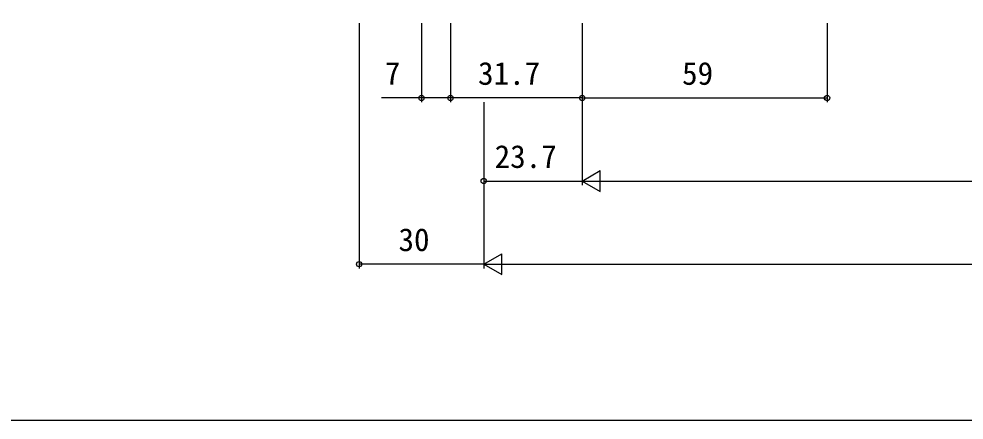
# Model space of a CAD drawing. Units: millimetres, scale not verified. Extents: x -437 to 438, y -281 to 279.
# Drawn here: x -131.2 to 96.5, y -281.3 to -184.8 of the extents above; entities that cross this region are included whole.
import ezdxf
from ezdxf.enums import TextEntityAlignment as Align

# ---------------------------------------------------------------- set-up
doc = ezdxf.new("R2010")
doc.units = ezdxf.units.MM
doc.header["$LTSCALE"] = 2
doc.layers.add('0-7_YKK_D', color=6, linetype='Continuous')
doc.layers.add('0-8_YKK_ZWAK', color=7, linetype='Continuous')
doc.styles.add('ＭＳ ゴシック', font='')
doc.styles.get('ＭＳ ゴシック').set_extended_font_data('MS Gothic')

msp = doc.modelspace()

# ---------------------------------------------------------------- linework, layer by layer
at = {"layer": '0-7_YKK_D'}
for p, q in [((-49.2, -185.8), (-49.2, -244.8)), ((-34.2, -185.8), (-34.2, -204.8)), ((-27.2, -185.8), (-27.2, -204.8)), ((-27.2, -185.8), (-27.2, -204.8)), ((4.5, -185.8), (4.5, -224.8)), ((4.5, -185.8), (4.5, -204.8)), ((4.5, -185.8), (4.5, -224.8)), ((4.5, -185.8), (4.5, -204.8)), ((63.5, -185.8), (63.5, -204.8)), ((4.5, -203.8), (-27.2, -203.8)), ((-19.2, -204.8), (-19.2, -244.8)), ((-19.2, -204.8), (-19.2, -224.8)), ((-19.2, -204.8), (-19.2, -244.8)), ((4.5, -203.8), (63.5, -203.8)), ((4.5, -223.8), (8.83, -221.3)), ((8.83, -226.3), (8.83, -221.3)), ((-19.2, -223.8), (4.5, -223.8)), ((4.5, -223.8), (8.83, -226.3)), ((4.5, -223.8), (13.16, -223.8)), ((9.5, -223.8), (299.5, -223.8)), ((-19.2, -243.8), (-14.87, -241.3)), ((-14.87, -246.3), (-14.87, -241.3)), ((-19.2, -243.8), (-49.2, -243.8)), ((-19.2, -243.8), (-14.87, -246.3)), ((-19.2, -243.8), (-10.54, -243.8)), ((-14.2, -243.8), (323.2, -243.8))]:
    msp.add_line(p, q, dxfattribs=at)
msp.add_lwpolyline([(-27.2, -203.8), (-34.2, -203.8), (-43.798, -203.8)], dxfattribs=at)
for centre in [(-34.2, -203.8), (-27.2, -203.8), (-27.2, -203.8), (4.5, -203.8), (4.5, -203.8), (63.5, -203.8), (-19.2, -223.8), (-49.2, -243.8)]:
    msp.add_circle(centre, 0.637, dxfattribs=at)
at = {"layer": '0-8_YKK_ZWAK'}
msp.add_lwpolyline([(-436.8, -281.3), (438.2, -281.3), (438.2, 243.7)], dxfattribs=at)

# ---------------------------------------------------------------- texts
at = {"layer": '0-7_YKK_D', "style": 'ＭＳ ゴシック'}
for s, p in [('7', (-43.023, -202.3)), ('31.7', (-20.576, -202.3)), ('59', (28.567, -202.3)), ('23.7', (-16.576, -222.3)), ('30', (-39.74, -242.3))]:
    msp.add_text(s, height=5.499, dxfattribs=at).set_placement(p, align=Align.BOTTOM_LEFT)

doc.saveas('drawing.dxf')
